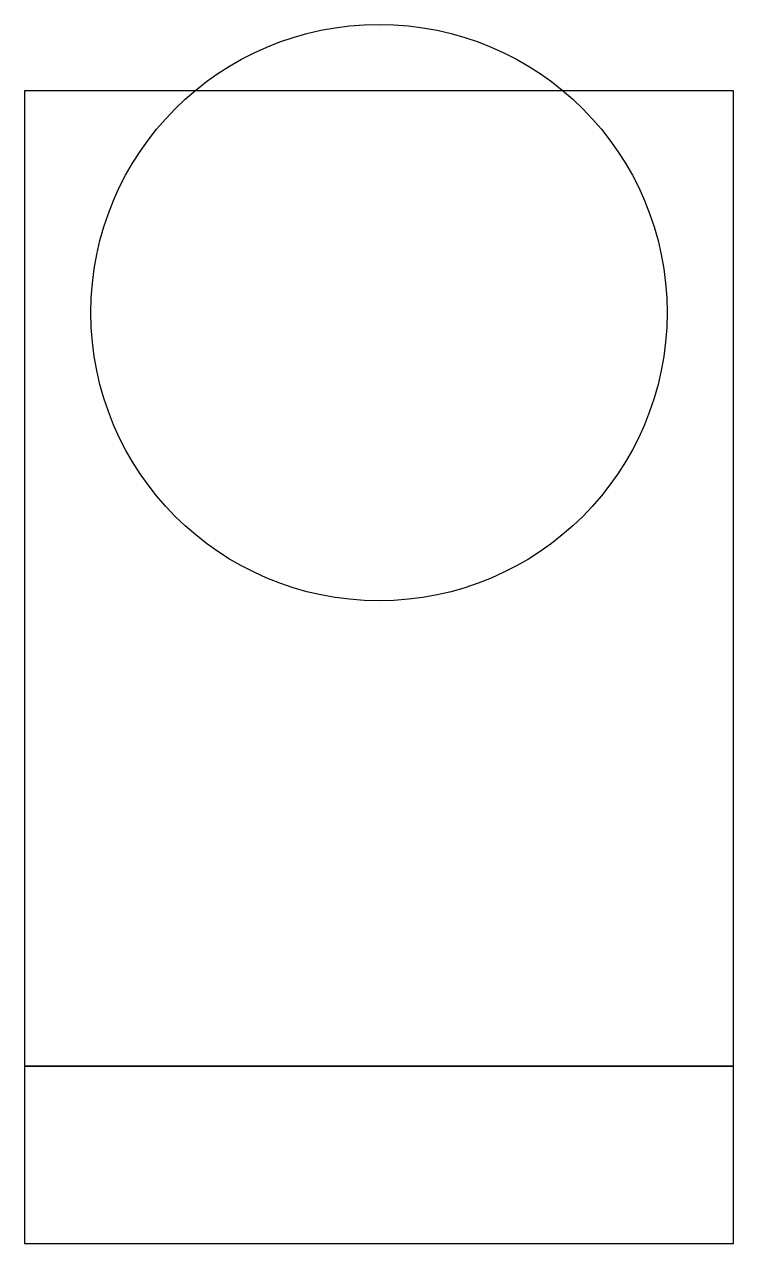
# Model space of a CAD drawing. Header units: metres. Extents: x 0.04 to 0.36, y 0 to 0.55.
import ezdxf

# ---------------------------------------------------------------- set-up
doc = ezdxf.new("R2010")
doc.units = ezdxf.units.M

msp = doc.modelspace()

# ---------------------------------------------------------------- linework, layer by layer
for points in [[(0.04, 0.08), (0.36, 0.08), (0.36, 0.52), (0.04, 0.52)], [(0.04, 0), (0.36, 0), (0.36, 0.08), (0.04, 0.08)]]:
    msp.add_lwpolyline(points, close=True)
msp.add_circle((0.2, 0.42), 0.13)

doc.saveas('drawing.dxf')
